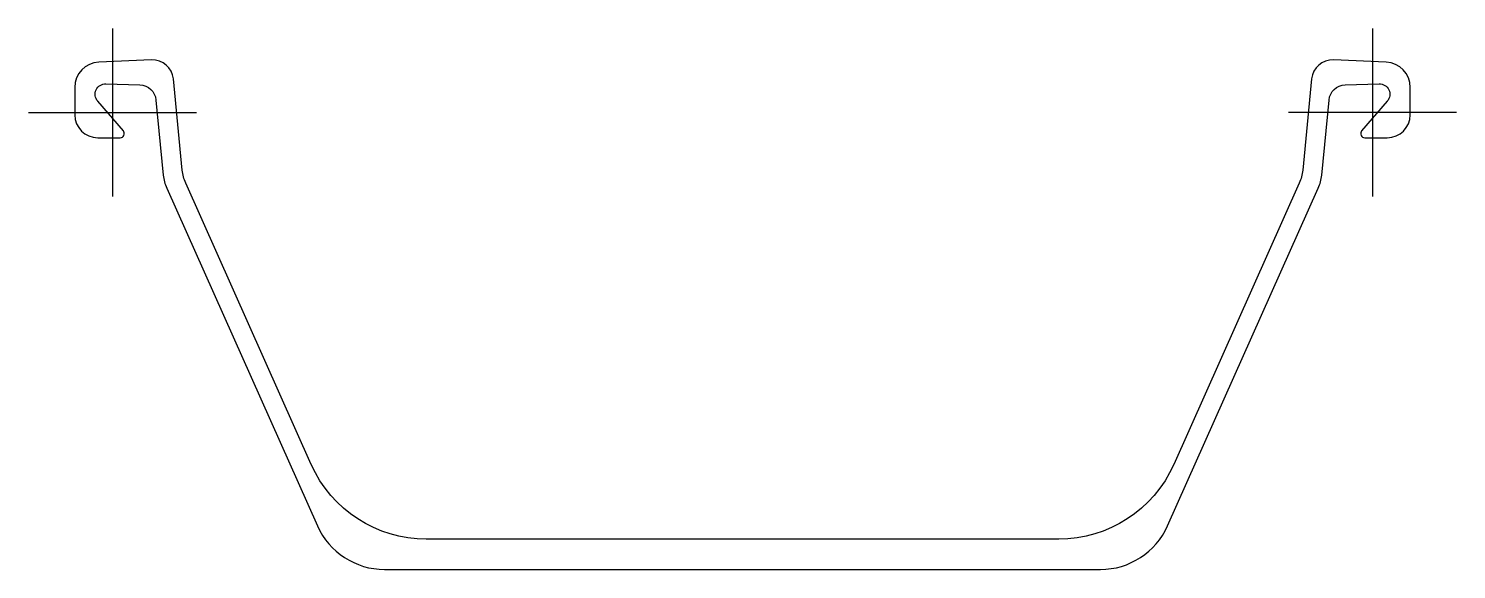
# Model space of a CAD drawing. Header units: millimetres. Extents: x -40 to 640, y -218 to 40.
import ezdxf

# ---------------------------------------------------------------- set-up
doc = ezdxf.new("R2010")
doc.units = ezdxf.units.MM
doc.header["$LTSCALE"] = 0.2

msp = doc.modelspace()

# ---------------------------------------------------------------- linework, layer by layer
at = {"flags": 128}
msp.add_lwpolyline([(579.31, 5.99, -0.377632), (587.04, 13.2), (603.13, 13.67, -0.652709), (607.06, 5.4), (594.86, -8.69, 0.642427), (596.38, -12), (607, -12, 0.41421), (618, -1), (618, 12, 0.401812), (606.51, 23.99), (581.43, 25.06, 0.398202), (571.05, 16.04), (566.81, -27.38, -0.080745), (565.16, -33.58), (505.37, -167.55, -0.295964), (450.58, -203.1), (149.42, -203.1, -0.295964), (94.63, -167.55), (34.84, -33.58, -0.080745), (33.19, -27.38), (28.95, 16.04, 0.398202), (18.57, 25.06), (-6.51, 23.99, 0.401812), (-18, 12), (-18, -1, 0.41421), (-7, -12), (3.62, -12, 0.642427), (5.14, -8.69), (-7.06, 5.4, -0.652709), (-3.13, 13.67), (12.96, 13.2, -0.377632), (20.69, 5.99), (24.18, -29.76, 0.080745), (25.83, -35.97), (97.59, -196.76, 0.295961), (129.55, -217.5), (470.45, -217.5, 0.295964), (502.41, -196.77), (574.17, -35.97, 0.080745), (575.82, -29.76)], format="xyb", close=True, dxfattribs=at)
at = {"layer": 'DEFPOINTS'}
for p, q in [((0, 40), (0, -40)), ((600, 40), (600, -40))]:
    msp.add_line(p, q, dxfattribs=at)
at = {"layer": 'DEFPOINTS', "flags": 128}
for points in [[(-40, 0), (0, 0), (40, 0)], [(640, 0), (600, 0), (560, 0)]]:
    msp.add_lwpolyline(points, dxfattribs=at)

doc.saveas('drawing.dxf')
